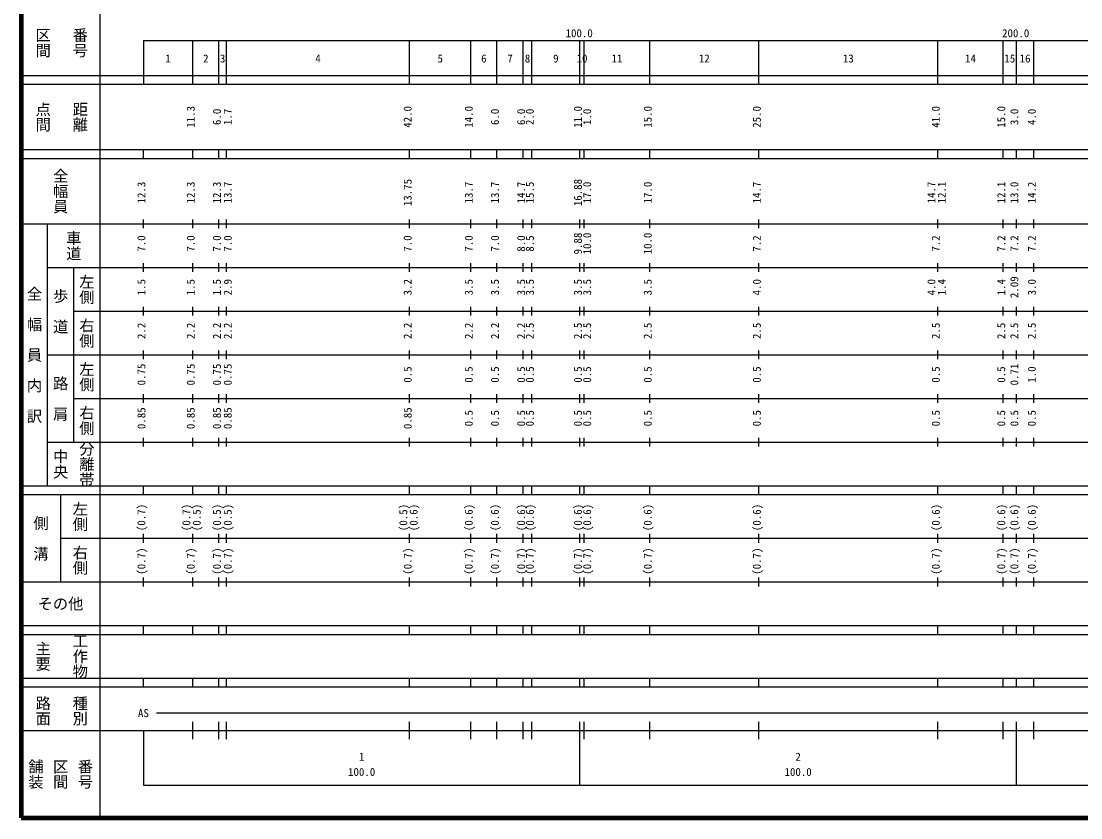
# Model space of a CAD drawing. Units: millimetres on the paper, enlarged 1000 times. Extents: x 40000 to 680000, y 20000 to 380000.
# Drawn here: x 40000 to 282767, y 20000 to 202409 of the extents above; entities that cross this region are included whole.
import ezdxf
from ezdxf.enums import TextEntityAlignment as Align

# ---------------------------------------------------------------- set-up
doc = ezdxf.new("R2010")
doc.units = ezdxf.units.MM
doc.header["$LTSCALE"] = 1000
doc.layers.add('M-TTL', color=2, linetype='Continuous', lineweight=140)
doc.layers.add('M-TTL-BAND', color=7, linetype='Continuous', lineweight=25)
doc.styles.add('@ＭＳ ゴシック', font='')
doc.styles.add('ＭＳ ゴシック', font='')
doc.styles.get('@ＭＳ ゴシック').set_extended_font_data('@MS Gothic')
doc.styles.get('ＭＳ ゴシック').set_extended_font_data('MS Gothic')

msp = doc.modelspace()

# ---------------------------------------------------------------- linework, layer by layer
at = {"layer": 'M-TTL'}
for p, q in [((40000, 380000), (40000, 20000)), ((40000, 20000), (680000, 20000))]:
    msp.add_line(p, q, dxfattribs=at)
at = {"layer": 'M-TTL-BAND'}
for p, q in [((58000, 370000), (58000, 20000)), ((68000, 198000), (579000, 198000)), ((68000, 198000), (68000, 188000)), ((79300, 188000), (79300, 198000)), ((85300, 188000), (85300, 198000)), ((87000, 188000), (87000, 198000)), ((129000, 188000), (129000, 198000)), ((143000, 188000), (143000, 198000)), ((149000, 188000), (149000, 198000)), ((155000, 188000), (155000, 198000)), ((157000, 188000), (157000, 198000)), ((168000, 188000), (168000, 198000)), ((169000, 188000), (169000, 198000)), ((184000, 188000), (184000, 198000)), ((209000, 188000), (209000, 198000)), ((250000, 188000), (250000, 198000)), ((265000, 188000), (265000, 198000)), ((268000, 188000), (268000, 198000)), ((272000, 188000), (272000, 198000)), ((40000, 190000), (579000, 190000)), ((40000, 188000), (579000, 188000)), ((40000, 173000), (579000, 173000)), ((68000, 171000), (68000, 173000)), ((79300, 171000), (79300, 173000)), ((85300, 171000), (85300, 173000)), ((87000, 171000), (87000, 173000)), ((129000, 171000), (129000, 173000)), ((143000, 171000), (143000, 173000)), ((149000, 171000), (149000, 173000)), ((155000, 171000), (155000, 173000)), ((157000, 171000), (157000, 173000)), ((168000, 171000), (168000, 173000)), ((169000, 171000), (169000, 173000)), ((184000, 171000), (184000, 173000)), ((209000, 171000), (209000, 173000)), ((250000, 171000), (250000, 173000)), ((265000, 171000), (265000, 173000)), ((268000, 171000), (268000, 173000)), ((272000, 171000), (272000, 173000)), ((40000, 171000), (579000, 171000)), ((40000, 156000), (579000, 156000)), ((46000, 96000), (46000, 156000)), ((68000, 155000), (68000, 157000)), ((79300, 155000), (79300, 157000)), ((85300, 155000), (85300, 157000)), ((87000, 155000), (87000, 157000)), ((129000, 155000), (129000, 157000)), ((143000, 155000), (143000, 157000)), ((149000, 155000), (149000, 157000)), ((155000, 155000), (155000, 157000)), ((157000, 155000), (157000, 157000)), ((168000, 155000), (168000, 157000)), ((169000, 155000), (169000, 157000)), ((184000, 155000), (184000, 157000)), ((209000, 155000), (209000, 157000)), ((250000, 155000), (250000, 157000)), ((265000, 155000), (265000, 157000)), ((268000, 155000), (268000, 157000)), ((272000, 155000), (272000, 157000)), ((46000, 146000), (579000, 146000)), ((52000, 146000), (52000, 106000)), ((68000, 145000), (68000, 147000)), ((79300, 145000), (79300, 147000)), ((85300, 145000), (85300, 147000)), ((87000, 145000), (87000, 147000)), ((129000, 145000), (129000, 147000)), ((143000, 145000), (143000, 147000)), ((149000, 145000), (149000, 147000)), ((155000, 145000), (155000, 147000)), ((157000, 145000), (157000, 147000)), ((168000, 145000), (168000, 147000)), ((169000, 145000), (169000, 147000)), ((184000, 145000), (184000, 147000)), ((209000, 145000), (209000, 147000)), ((250000, 145000), (250000, 147000)), ((265000, 145000), (265000, 147000)), ((268000, 145000), (268000, 147000)), ((272000, 145000), (272000, 147000)), ((52000, 136000), (579000, 136000)), ((68000, 135000), (68000, 137000)), ((79300, 135000), (79300, 137000)), ((85300, 135000), (85300, 137000)), ((87000, 135000), (87000, 137000)), ((129000, 135000), (129000, 137000)), ((143000, 135000), (143000, 137000)), ((149000, 135000), (149000, 137000)), ((155000, 135000), (155000, 137000)), ((157000, 135000), (157000, 137000)), ((168000, 135000), (168000, 137000)), ((169000, 135000), (169000, 137000)), ((184000, 135000), (184000, 137000)), ((209000, 135000), (209000, 137000)), ((250000, 135000), (250000, 137000)), ((265000, 135000), (265000, 137000)), ((268000, 135000), (268000, 137000)), ((272000, 135000), (272000, 137000)), ((68000, 125000), (68000, 127000)), ((79300, 125000), (79300, 127000)), ((85300, 125000), (85300, 127000)), ((87000, 125000), (87000, 127000)), ((129000, 125000), (129000, 127000)), ((143000, 125000), (143000, 127000)), ((149000, 125000), (149000, 127000)), ((155000, 125000), (155000, 127000)), ((157000, 125000), (157000, 127000)), ((168000, 125000), (168000, 127000)), ((169000, 125000), (169000, 127000)), ((184000, 125000), (184000, 127000)), ((209000, 125000), (209000, 127000)), ((250000, 125000), (250000, 127000)), ((265000, 125000), (265000, 127000)), ((268000, 125000), (268000, 127000)), ((272000, 125000), (272000, 127000)), ((46000, 126000), (579000, 126000)), ((68000, 115000), (68000, 117000)), ((79300, 115000), (79300, 117000)), ((85300, 115000), (85300, 117000)), ((87000, 115000), (87000, 117000)), ((129000, 115000), (129000, 117000)), ((143000, 115000), (143000, 117000)), ((149000, 115000), (149000, 117000)), ((155000, 115000), (155000, 117000)), ((157000, 115000), (157000, 117000)), ((168000, 115000), (168000, 117000)), ((169000, 115000), (169000, 117000)), ((184000, 115000), (184000, 117000)), ((209000, 115000), (209000, 117000)), ((250000, 115000), (250000, 117000)), ((265000, 115000), (265000, 117000)), ((268000, 115000), (268000, 117000)), ((272000, 115000), (272000, 117000)), ((52000, 116000), (579000, 116000)), ((68000, 105000), (68000, 107000)), ((79300, 105000), (79300, 107000)), ((85300, 105000), (85300, 107000)), ((87000, 105000), (87000, 107000)), ((129000, 105000), (129000, 107000)), ((143000, 105000), (143000, 107000)), ((149000, 105000), (149000, 107000)), ((155000, 105000), (155000, 107000)), ((157000, 105000), (157000, 107000)), ((168000, 105000), (168000, 107000)), ((169000, 105000), (169000, 107000)), ((184000, 105000), (184000, 107000)), ((209000, 105000), (209000, 107000)), ((250000, 105000), (250000, 107000)), ((265000, 105000), (265000, 107000)), ((268000, 105000), (268000, 107000)), ((272000, 105000), (272000, 107000)), ((46000, 106000), (579000, 106000)), ((40000, 96000), (579000, 96000)), ((68000, 94000), (68000, 96000)), ((79300, 94000), (79300, 96000)), ((85300, 94000), (85300, 96000)), ((87000, 94000), (87000, 96000)), ((129000, 94000), (129000, 96000)), ((143000, 94000), (143000, 96000)), ((149000, 94000), (149000, 96000)), ((155000, 94000), (155000, 96000)), ((157000, 94000), (157000, 96000)), ((168000, 94000), (168000, 96000)), ((169000, 94000), (169000, 96000)), ((184000, 94000), (184000, 96000)), ((209000, 94000), (209000, 96000)), ((250000, 94000), (250000, 96000)), ((265000, 94000), (265000, 96000)), ((268000, 94000), (268000, 96000)), ((272000, 94000), (272000, 96000)), ((40000, 94000), (579000, 94000)), ((49000, 94000), (49000, 74000)), ((68000, 83000), (68000, 85000)), ((79300, 83000), (79300, 85000)), ((85300, 83000), (85300, 85000)), ((87000, 83000), (87000, 85000)), ((129000, 83000), (129000, 85000)), ((143000, 83000), (143000, 85000)), ((149000, 83000), (149000, 85000)), ((155000, 83000), (155000, 85000)), ((157000, 83000), (157000, 85000)), ((168000, 83000), (168000, 85000)), ((169000, 83000), (169000, 85000)), ((184000, 83000), (184000, 85000)), ((209000, 83000), (209000, 85000)), ((250000, 83000), (250000, 85000)), ((265000, 83000), (265000, 85000)), ((268000, 83000), (268000, 85000)), ((272000, 83000), (272000, 85000)), ((49000, 84000), (579000, 84000)), ((40000, 74000), (579000, 74000)), ((68000, 73000), (68000, 75000)), ((79300, 73000), (79300, 75000)), ((85300, 73000), (85300, 75000)), ((87000, 73000), (87000, 75000)), ((129000, 73000), (129000, 75000)), ((143000, 73000), (143000, 75000)), ((149000, 73000), (149000, 75000)), ((155000, 73000), (155000, 75000)), ((157000, 73000), (157000, 75000)), ((168000, 73000), (168000, 75000)), ((169000, 73000), (169000, 75000)), ((184000, 73000), (184000, 75000)), ((209000, 73000), (209000, 75000)), ((250000, 73000), (250000, 75000)), ((265000, 73000), (265000, 75000)), ((268000, 73000), (268000, 75000)), ((272000, 73000), (272000, 75000)), ((40000, 64000), (579000, 64000)), ((68000, 62000), (68000, 64000)), ((79300, 62000), (79300, 64000)), ((85300, 62000), (85300, 64000)), ((87000, 62000), (87000, 64000)), ((129000, 62000), (129000, 64000)), ((143000, 62000), (143000, 64000)), ((149000, 62000), (149000, 64000)), ((155000, 62000), (155000, 64000)), ((157000, 62000), (157000, 64000)), ((168000, 62000), (168000, 64000)), ((169000, 62000), (169000, 64000)), ((184000, 62000), (184000, 64000)), ((209000, 62000), (209000, 64000)), ((250000, 62000), (250000, 64000)), ((265000, 62000), (265000, 64000)), ((268000, 62000), (268000, 64000)), ((272000, 62000), (272000, 64000)), ((40000, 62000), (579000, 62000)), ((40000, 52000), (579000, 52000)), ((68000, 50000), (68000, 52000)), ((79300, 50000), (79300, 52000)), ((85300, 50000), (85300, 52000)), ((87000, 50000), (87000, 52000)), ((129000, 50000), (129000, 52000)), ((143000, 50000), (143000, 52000)), ((149000, 50000), (149000, 52000)), ((155000, 50000), (155000, 52000)), ((157000, 50000), (157000, 52000)), ((168000, 50000), (168000, 52000)), ((169000, 50000), (169000, 52000)), ((184000, 50000), (184000, 52000)), ((209000, 50000), (209000, 52000)), ((250000, 50000), (250000, 52000)), ((265000, 50000), (265000, 52000)), ((268000, 50000), (268000, 52000)), ((272000, 50000), (272000, 52000)), ((40000, 50000), (579000, 50000)), ((71000, 44000), (565000, 44000)), ((79300, 38000), (79300, 42000)), ((85300, 38000), (85300, 42000)), ((87000, 38000), (87000, 42000)), ((129000, 38000), (129000, 42000)), ((143000, 38000), (143000, 42000)), ((149000, 38000), (149000, 42000)), ((155000, 38000), (155000, 42000)), ((157000, 38000), (157000, 42000)), ((168000, 27500), (168000, 42000)), ((169000, 38000), (169000, 42000)), ((184000, 38000), (184000, 42000)), ((209000, 38000), (209000, 42000)), ((250000, 38000), (250000, 42000)), ((265000, 38000), (265000, 42000)), ((268000, 27500), (268000, 42000)), ((272000, 38000), (272000, 42000)), ((40000, 40000), (579000, 40000)), ((68000, 40000), (68000, 27500)), ((68000, 27500), (579000, 27500))]:
    msp.add_line(p, q, dxfattribs=at)

# ---------------------------------------------------------------- texts
at = {"layer": 'M-TTL-BAND', "style": '@ＭＳ ゴシック'}
for s, p in [('区間', (45000, 197500)), ('番号', (53500, 197500)), ('点間', (45000, 180500)), ('距離', (53500, 180500)), ('全幅員', (49000, 163500)), ('車道', (52000, 151000)), ('左側', (55000, 141000)), ('全\u3000幅\u3000員\u3000内\u3000訳', (43000, 126000)), ('歩\u3000道', (49000, 136000)), ('右側', (55000, 131000)), ('左側', (55000, 121000)), ('路\u3000肩', (49000, 116000)), ('右側', (55000, 111000)), ('分離帯', (55000, 101000)), ('中央', (49000, 101000)), ('左側', (53500, 89000)), ('側\u3000溝', (44500, 84000)), ('右側', (53500, 79000)), ('工作物', (53500, 57000)), ('主要', (45000, 57000)), ('路面', (45000, 44500)), ('種別', (53500, 44500)), ('舗装', (43333, 30000)), ('区間', (49000, 30000)), ('番号', (54667, 30000))]:
    msp.add_text(s, height=2566, rotation=270, dxfattribs=at).set_placement(p, align=Align.MIDDLE_CENTER)
at = {"layer": 'M-TTL-BAND', "style": 'ＭＳ ゴシック'}
for s, p in [('100.0', (167844, 198195)), ('200.0', (267844, 198195)), ('1', (73650, 192405)), ('2', (82300, 192405)), ('3', (86150, 192405)), ('4', (108000, 192405)), ('5', (136000, 192405)), ('6', (146000, 192405)), ('7', (152000, 192405)), ('8', (156000, 192405)), ('9', (162500, 192405)), ('10', (168500, 192405)), ('11', (176500, 192405)), ('12', (196500, 192405)), ('13', (229500, 192405)), ('14', (257500, 192405)), ('15', (266500, 192405)), ('16', (270000, 192405)), ('AS', (68000, 42500)), ('1', (118000, 32523)), ('2', (218000, 32523)), ('100.0', (118000, 29033)), ('100.0', (218000, 29033))]:
    msp.add_text(s, height=1833, dxfattribs=at).set_placement(p, align=Align.BOTTOM_CENTER)
for s, p in [('11.3', (80300, 180500)), ('6.0', (86300, 180500)), ('1.7', (88778, 180500)), ('42.0', (130000, 180500)), ('14.0', (144000, 180500)), ('6.0', (150000, 180500)), ('6.0', (156000, 180500)), ('2.0', (158000, 180500)), ('11.0', (169000, 180500)), ('1.0', (171123, 180500)), ('15.0', (185000, 180500)), ('25.0', (210000, 180500)), ('41.0', (251000, 180500)), ('15.0', (266000, 180500)), ('3.0', (269000, 180500)), ('4.0', (273000, 180500)), ('12.3', (69000, 163174)), ('12.3', (80300, 163174)), ('12.3', (86300, 163174)), ('13.7', (88778, 163174)), ('13.75', (130000, 163174)), ('13.7', (144000, 163174)), ('13.7', (150000, 163174)), ('14.7', (156000, 163174)), ('15.5', (158000, 163174)), ('16.88', (169000, 163174)), ('17.0', (171123, 163174)), ('17.0', (185000, 163174)), ('14.7', (210000, 163174)), ('14.7', (250000, 163174)), ('12.1', (252370, 163174)), ('12.1', (266000, 163174)), ('13.0', (269000, 163174)), ('14.2', (273000, 163174)), ('7.0', (69000, 151500)), ('7.0', (80300, 151500)), ('7.0', (86300, 151500)), ('7.0', (88778, 151500)), ('7.0', (130000, 151500)), ('7.0', (144000, 151500)), ('7.0', (150000, 151500)), ('8.0', (156000, 151500)), ('8.5', (158000, 151500)), ('9.88', (169000, 151500)), ('10.0', (171123, 151500)), ('10.0', (185000, 151500)), ('7.2', (210000, 151500)), ('7.2', (251000, 151500)), ('7.2', (266000, 151500)), ('7.2', (269000, 151500)), ('7.2', (273000, 151500)), ('2.9', (88778, 141500)), ('3.2', (130000, 141500)), ('4.0', (210000, 141500)), ('4.0', (250000, 141500)), ('1.4', (252370, 141500)), ('1.4', (266000, 141500)), ('2.09', (269000, 141500)), ('3.0', (273000, 141500)), ('1.5', (69000, 141500)), ('1.5', (80300, 141500)), ('1.5', (86300, 141500)), ('3.5', (144000, 141500)), ('3.5', (150000, 141500)), ('3.5', (156000, 141500)), ('3.5', (158000, 141500)), ('3.5', (169000, 141500)), ('3.5', (171123, 141500)), ('3.5', (185000, 141500)), ('2.2', (69000, 131500)), ('2.2', (80300, 131500)), ('2.2', (86300, 131500)), ('2.2', (88778, 131500)), ('2.2', (130000, 131500)), ('2.2', (144000, 131500)), ('2.2', (150000, 131500)), ('2.2', (156000, 131500)), ('2.5', (158000, 131500)), ('2.5', (169000, 131500)), ('2.5', (171123, 131500)), ('2.5', (185000, 131500)), ('2.5', (210000, 131500)), ('2.5', (251000, 131500)), ('2.5', (266000, 131500)), ('2.5', (269000, 131500)), ('2.5', (273000, 131500)), ('0.75', (69000, 121500)), ('0.75', (80300, 121500)), ('0.75', (86300, 121500)), ('0.75', (88778, 121500)), ('0.71', (269000, 121500)), ('0.5', (130000, 121500)), ('0.5', (144000, 121500)), ('0.5', (150000, 121500)), ('0.5', (156000, 121500)), ('0.5', (158000, 121500)), ('0.5', (169000, 121500)), ('0.5', (171123, 121500)), ('0.5', (185000, 121500)), ('0.5', (210000, 121500)), ('0.5', (251000, 121500)), ('0.5', (266000, 121500)), ('1.0', (273000, 121500)), ('0.85', (69000, 111500)), ('0.85', (80300, 111500)), ('0.85', (86300, 111500)), ('0.85', (88778, 111500)), ('0.85', (130000, 111500)), ('0.5', (144000, 111500)), ('0.5', (150000, 111500)), ('0.5', (156000, 111500)), ('0.5', (158000, 111500)), ('0.5', (169000, 111500)), ('0.5', (171123, 111500)), ('0.5', (185000, 111500)), ('0.5', (210000, 111500)), ('0.5', (251000, 111500)), ('0.5', (266000, 111500)), ('0.5', (269000, 111500)), ('0.5', (273000, 111500)), ('(0.7)', (69000, 88764)), ('(0.7)', (79300, 88764)), ('(0.5)', (81670, 88764)), ('(0.5)', (86300, 88764)), ('(0.5)', (88778, 88764)), ('(0.5)', (129000, 88764)), ('(0.6)', (131370, 88764)), ('(0.6)', (144000, 88764)), ('(0.6)', (150000, 88764)), ('(0.6)', (156000, 88764)), ('(0.6)', (158000, 88764)), ('(0.6)', (169000, 88764)), ('(0.6)', (171123, 88764)), ('(0.6)', (185000, 88764)), ('(0.6)', (210000, 88764)), ('(0.6)', (251000, 88764)), ('(0.6)', (266000, 88764)), ('(0.6)', (269000, 88764)), ('(0.6)', (273000, 88764)), ('(0.7)', (69000, 78764)), ('(0.7)', (80300, 78764)), ('(0.7)', (86300, 78764)), ('(0.7)', (88778, 78764)), ('(0.7)', (130000, 78764)), ('(0.7)', (144000, 78764)), ('(0.7)', (150000, 78764)), ('(0.7)', (156000, 78764)), ('(0.7)', (158000, 78764)), ('(0.7)', (169000, 78764)), ('(0.7)', (171123, 78764)), ('(0.7)', (185000, 78764)), ('(0.7)', (210000, 78764)), ('(0.7)', (251000, 78764)), ('(0.7)', (266000, 78764)), ('(0.7)', (269000, 78764)), ('(0.7)', (273000, 78764))]:
    msp.add_text(s, height=1833, rotation=90, dxfattribs=at).set_placement(p, align=Align.BOTTOM_CENTER)
msp.add_text('その他', height=2566, dxfattribs=at).set_placement((49000, 69000), align=Align.MIDDLE_CENTER)

doc.saveas('drawing.dxf')
